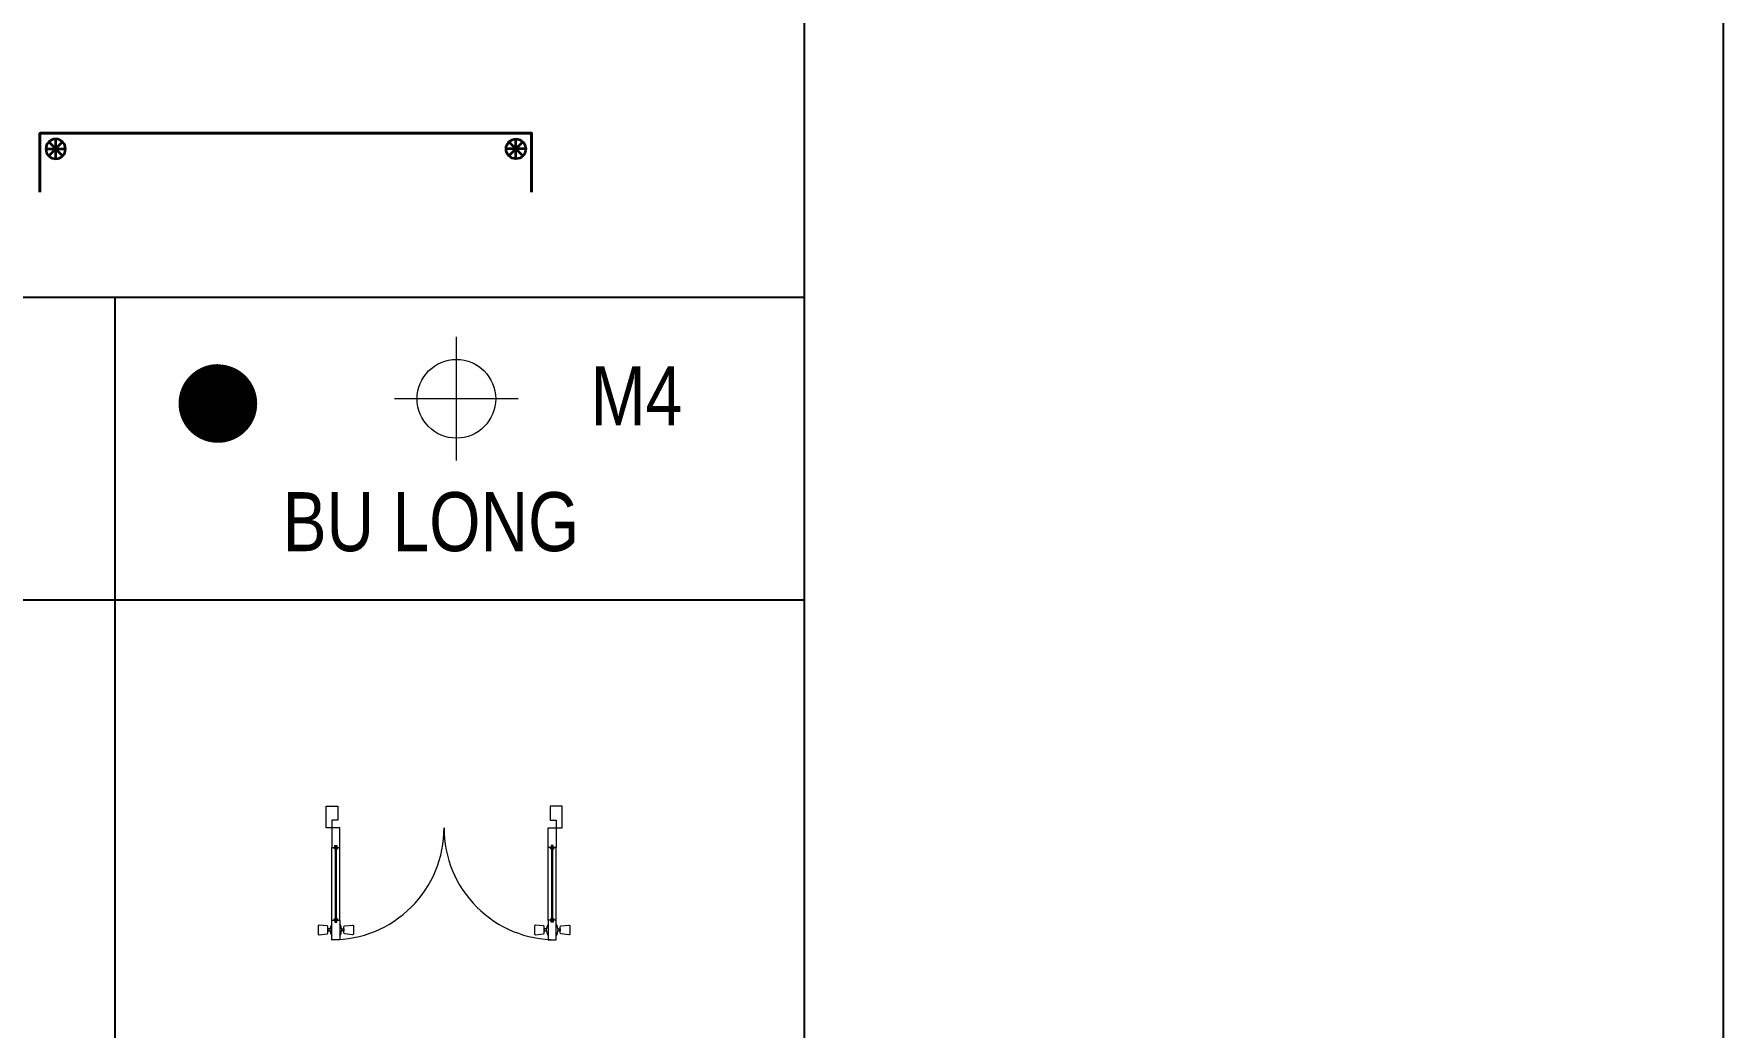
# Model space of a CAD drawing. Header units: millimetres. Extents: x 54880 to 178058, y 52937 to 130733.
# Drawn here: x 74926 to 80080, y 108585 to 111615 of the extents above; entities that cross this region are included whole.
import ezdxf

# ---------------------------------------------------------------- set-up
doc = ezdxf.new("R2010")
doc.units = ezdxf.units.MM
doc.header["$LTSCALE"] = 250
doc.header["$MEASUREMENT"] = 0
doc.layers.get('Defpoints').update_dxf_attribs({"color": 1})
for name, color, linetype, lineweight in [('EG Net dam2', 6, 'Continuous', 35), ('ISO', 153, 'Continuous', 13), ('LC Hatch', 252, 'Continuous', 9), ('LC Khac', 4, 'Continuous', 9), ('LC Net dam2', 6, 'Continuous', 40), ('LC Net thay', 7, 'Continuous', 25), ('LC Text2', 7, 'Continuous', 25)]:
    doc.layers.add(name, color=color, linetype=linetype, lineweight=lineweight)
doc.styles.add('T2', font='', dxfattribs={"width": 0.8})
doc.styles.get('T2').set_extended_font_data('.VnArialH')

# ---------------------------------------------------------------- blocks, each defined once
blk = doc.blocks.new('thep tron 2')
at = {"layer": 'EG Net dam2'}
for p, q in [((0, 1), (0, 0)), ((-0.5, 0.5), (0.5, 0.5)), ((0.354, 0.854), (-0.354, 0.146)), ((-0.354, 0.854), (0.354, 0.146))]:
    blk.add_line(p, q, dxfattribs=at)
blk.add_circle((0, 0.5), 0.5, dxfattribs=at)
blk = doc.blocks.new('bu lon')
at = {"layer": 'LC Khac', "color": 9}
for p, q in [((0, -0.786), (0, 0.786)), ((0.786, 0), (-0.786, 0))]:
    blk.add_line(p, q, dxfattribs=at)
at = {"layer": 'LC Khac', "color": 7}
blk.add_circle((0, 0), 0.5, dxfattribs=at)
blk = doc.blocks.new('*U287')
for p, q in [((30, 468.6), (30, 100)), ((70, 468.6), (70, 100)), ((1130, 468.6), (1130, 100)), ((1170, 468.6), (1170, 100))]:
    blk.add_line(p, q)
at = {"color": 8, "lineweight": 9}
for p, q in [((47.5, 478.6), (47.5, 90)), ((52.5, 478.6), (52.5, 90)), ((1147.5, 478.6), (1147.5, 90)), ((1152.5, 478.6), (1152.5, 90))]:
    blk.add_line(p, q, dxfattribs=at)
for points in [[(5.1, 498.1), (-34.9, 494.1, -0.443716), (-40.4, 499.1), (-40.4, 538.1, -0.443716), (-34.9, 543), (5.1, 539, -0.385314), (9.6, 534.1), (9.6, 503.1, -0.385314)], [(94.9, 498.1), (134.9, 494.1, 0.443716), (140.4, 499.1), (140.4, 538.1, 0.443716), (134.9, 543), (94.9, 539, 0.385314), (90.4, 534.1), (90.4, 503.1, 0.385314)], [(1105.1, 498.1), (1065.1, 494.1, -0.443716), (1059.6, 499.1), (1059.6, 538.1, -0.443716), (1065.1, 543), (1105.1, 539, -0.385314), (1109.6, 534.1), (1109.6, 503.1, -0.385314)], [(1194.9, 498.1), (1234.9, 494.1, 0.443716), (1240.4, 499.1), (1240.4, 538.1, 0.443716), (1234.9, 543), (1194.9, 539, 0.385314), (1190.4, 534.1), (1190.4, 503.1, 0.385314)]]:
    blk.add_lwpolyline(points, format="xyb", close=True)
for points in [[(20.3, 513.6), (9.6, 513.6), (9.6, 523.6), (20.3, 523.6)], [(55, 468.6), (70, 468.6), (70, 568.6), (30, 568.6), (30, 468.6), (45, 468.6), (45, 478.6), (55, 478.6), (55, 468.6)], [(79.7, 513.6), (90.4, 513.6), (90.4, 523.6), (79.7, 523.6)], [(1120.3, 513.6), (1109.6, 513.6), (1109.6, 523.6), (1120.3, 523.6)], [(1145, 468.6), (1130, 468.6), (1130, 568.6), (1170, 568.6), (1170, 468.6), (1155, 468.6), (1155, 478.6), (1145, 478.6), (1145, 468.6)], [(1179.7, 513.6), (1190.4, 513.6), (1190.4, 523.6), (1179.7, 523.6)], [(55, 100), (70, 100), (70, 0), (30, 0), (30, 100), (45, 100), (45, 90), (55, 90), (55, 100)], [(1145, 100), (1130, 100), (1130, 0), (1170, 0), (1170, 100), (1155, 100), (1155, 90), (1145, 90), (1145, 100)], [(30, 0), (0, 0), (0, -110), (60, -110), (60, -40), (30, -40), (30, 0)], [(1170, 0), (1200, 0), (1200, -110), (1140, -110), (1140, -40), (1170, -40), (1170, 0)]]:
    blk.add_lwpolyline(points)
for centre, start, end in [((70, 518.6), 143.1301, 216.8699), ((30, 518.6), 323.1301, 36.8699), ((1170, 518.6), 143.1301, 216.8699), ((1130, 518.6), 323.1301, 36.8699)]:
    blk.add_arc(centre, 50, start, end)
at = {"color": 8, "lineweight": 5}
for centre, start, end in [((32.3, 0.9), 359.90813, 90.2333), ((1167.7, 0.9), 89.7667, 180.09187)]:
    blk.add_arc(centre, 567.7, start, end, dxfattribs=at)
at = {"color": 8, "lineweight": 9}
for centre, start, end in [((47, 469.5), 186.43423, 273.2898), ((53, 469.5), 266.7102, 353.56577), ((1147, 469.5), 186.43423, 273.2898), ((1153, 469.5), 266.7102, 353.56577), ((47, 99.1), 86.7102, 173.56577), ((53, 99.1), 6.43423, 93.2898), ((1147, 99.1), 86.7102, 173.56577), ((1153, 99.1), 6.43423, 93.2898)]:
    blk.add_arc(centre, 8.25, start, end, dxfattribs=at)

msp = doc.modelspace()

# ---------------------------------------------------------------- linework, layer by layer
at = {"layer": 'Defpoints', "ltscale": 0.2}
msp.add_lwpolyline([(54879.8, 123375.4), (80079.8, 123375.4), (80079.8, 105555.4), (54879.8, 105555.4)], close=True, dxfattribs=at)
at = {"layer": 'LC Hatch', "const_width": 120}
for points in [[(75427.4, 110487.3, -0.414214), (75487.4, 110547.3)], [(75547.4, 110486.5, 0.414214), (75487.4, 110546.5)], [(75427.4, 110487.3, 0.414214), (75487.4, 110427.3)], [(75547.4, 110487.3, -0.414214), (75487.4, 110427.3)]]:
    msp.add_lwpolyline(points, format="xyb", dxfattribs=at)
at = {"layer": 'LC Net dam2'}
msp.add_lwpolyline([(74944.6, 111131.5), (74944.6, 111311.5), (76444.6, 111311.5), (76444.6, 111131.5)], dxfattribs=at)
at = {"layer": 'LC Net thay'}
for p, q in [((70017.7, 110811.4), (77275.8, 110811.4)), ((75173.2, 110811.4), (75173.2, 106844.4)), ((70017.7, 109888.8), (77275.8, 109888.8))]:
    msp.add_line(p, q, dxfattribs=at)
msp.add_lwpolyline([(70017.7, 122004.6), (77275.8, 122004.6), (77275.8, 106844.4), (70017.7, 106844.4)], close=True, dxfattribs=at)

# ---------------------------------------------------------------- block references
at = {"layer": 'ISO', "xscale": 0.6000000053360542, "yscale": 0.6000000053360542, "zscale": 0.6000000053360542, "rotation": 180}
msp.add_blockref('*U287', (76537.4, 109192.9), dxfattribs=at)
at = {"layer": 'LC Khac', "xscale": 240.0000021342079, "yscale": 240.0000021342079, "zscale": 240.0000021342079}
msp.add_blockref('bu lon', (76215, 110501.5), dxfattribs=at)
at = {"layer": 'LC Net dam2', "rotation": 180}
for p, xscale, yscale, zscale in [((74992.6, 111293.5), -60.0000005337026, 60.00000053365431, 60.00000053361975), ((76396.6, 111293.5), 60.0000005337026, 60.0000005337026, 60.0000005337026)]:
    msp.add_blockref('thep tron 2', p, dxfattribs=dict(at, xscale=xscale, yscale=yscale, zscale=zscale))

# ---------------------------------------------------------------- texts
at = {"layer": 'LC Text2', "style": 'T2', "width": 0.8}
for s, p in [('m4', (76624.8, 110420.2)), ('bu long', (75684.9, 110036.8))]:
    msp.add_text(s, height=180, dxfattribs=at).set_placement(p)

doc.saveas('drawing.dxf')
